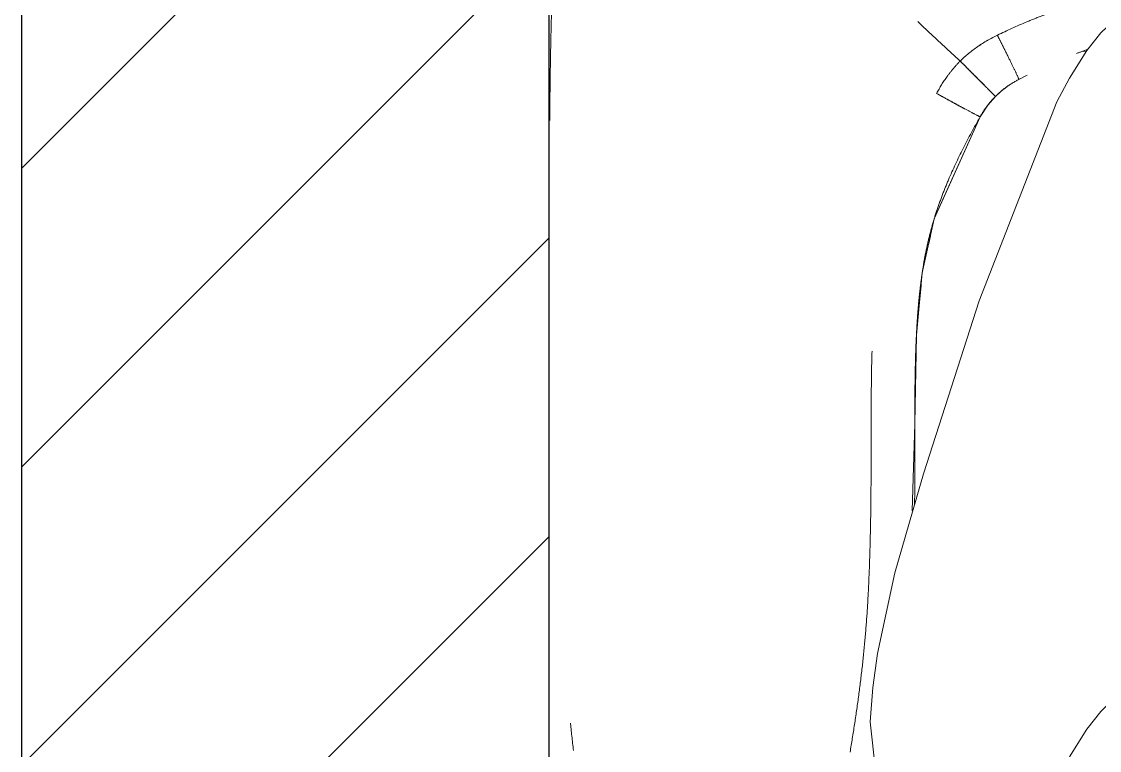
# Model space of a CAD drawing. Header units: millimetres. Extents: x 1680 to 166026, y 35966 to 91121.
# Drawn here: x 96509 to 97326, y 56164 to 56717 of the extents above; entities that cross this region are included whole.
import ezdxf

# ---------------------------------------------------------------- set-up
doc = ezdxf.new("R2010")
doc.units = ezdxf.units.MM
doc.linetypes.add('IMPORT-ACAD_ISO03W100', pattern=[762, 304.8, -457.2])
for name, color, linetype, lineweight in [('A-GENM', 13, 'Continuous', 18), ('A-WALL', 255, 'Continuous', 18), ('A-WALL-PATT', 111, 'Continuous', 50), ('G-IMPT', 8, 'Continuous', 18)]:
    doc.layers.add(name, color=color, linetype=linetype, lineweight=lineweight)

# ---------------------------------------------------------------- blocks, each defined once
blk = doc.blocks.new('Furniture_Sofas-Armchairs_Fritz-Hansen_Alphabet-SofaT-Series-PL300-3 - Default-V23-mebel yerləşmə planı')
at = {"layer": 'A-GENM', "color": 253, "linetype": 'IMPORT-ACAD_ISO03W100'}
for points, knots in [([(-1207.09, -700.26), (-1210.74, -692.87), (-1215.84, -681.68), (-1221.85, -666.5), (-1225.94, -654.95), (-1229.68, -643.32), (-1233.08, -631.59), (-1236.01, -619.69), (-1238.43, -607.55), (-1240.38, -595.35), (-1242, -583.23), (-1243.32, -571.09), (-1244.38, -558.81), (-1245.18, -546.48), (-1245.75, -534.22), (-1246.16, -521.97), (-1246.47, -509.66), (-1246.68, -497.35), (-1246.77, -485.1), (-1246.8, -472.86), (-1246.84, -456.47), (-1246.83, -435.96), (-1246.87, -411.36), (-1247.05, -386.8), (-1247.5, -362.3), (-1248.28, -337.68), (-1249.59, -313.22), (-1251.62, -288.72), (-1254.29, -264.36), (-1257.65, -240.23), (-1260.21, -223.99), (-1261.56, -215.81)], [0, 0, 0, 0, 0.05, 0.075, 0.1, 0.125, 0.15, 0.175, 0.2, 0.225, 0.25, 0.275, 0.3, 0.325, 0.35, 0.375, 0.4, 0.425, 0.45, 0.475, 0.5, 0.55, 0.6, 0.65, 0.7, 0.75, 0.8, 0.85, 0.9, 0.95, 1, 1, 1, 1]), ([(-1207.09, -700.26), (-1205.11, -699.26), (-1201.18, -697.27), (-1193.61, -693.47), (-1185.09, -689.24), (-1176.35, -685.03), (-1173.66, -683.87), (-1173.6, -683.98)], [0, 0, 0, 0, 0.1111111, 0.2222222, 0.4444444, 0.6666667, 0.9963274, 0.9963274, 0.9963274, 0.9963274]), ([(-1160.71, -701.71), (-1162.01, -700.41), (-1164.5, -697.72), (-1169.05, -691.95), (-1171.94, -687.25), (-1173.6, -683.98)], [0, 0, 0, 0, 0.25, 0.5, 1, 1, 1, 1]), ([(-1187.55, -728.49), (-1191.56, -724.36), (-1196.99, -717.74), (-1203.24, -707.89), (-1205.88, -702.83), (-1207.09, -700.26)], [0.0007048, 0.0007048, 0.0007048, 0.0007048, 0.5, 0.75, 1, 1, 1, 1]), ([(-1160.71, -701.71), (-1160.72, -701.7), (-1162.15, -703.13), (-1169.93, -710.89), (-1180.36, -721.32), (-1187.51, -728.47)], [0.0037765, 0.0037765, 0.0037765, 0.0037765, 0.25, 0.5, 1, 1, 1, 1]), ([(-1162.98, -746.34), (-1161.9, -744.39), (-1159.75, -740.52), (-1156.67, -734.93), (-1153.82, -729.71), (-1150.42, -723.42), (-1146.52, -716.04), (-1145.26, -713.37), (-1145.37, -713.31)], [0, 0, 0, 0, 0.1111111, 0.2222222, 0.3333333, 0.4444444, 0.6666667, 0.9963052, 0.9963052, 0.9963052, 0.9963052]), ([(-1145.37, -713.3), (-1137.26, -717.84), (-1121.27, -726.49), (-1101.49, -735.82), (-1085.62, -742.22), (-1073.65, -746.47), (-1061.66, -750.12), (-1051.56, -752.67), (-1043.24, -754.45), (-1036.92, -755.66), (-1030.6, -756.72), (-1024.23, -757.67), (-1018.26, -758.46), (-1013.52, -759.01), (-1009.59, -759.43), (-1006.49, -759.74), (-1003.22, -760.04), (-999.61, -760.36), (-995.97, -760.64), (-992.53, -760.89), (-989.03, -761.13), (-984.07, -761.43), (-978.33, -761.73), (-971.11, -762.04), (-964.7, -762.26), (-957.39, -762.46), (-946.81, -762.68), (-934.86, -762.81), (-921.62, -762.87), (-911.07, -762.88), (-901.77, -762.88), (-894.03, -762.88), (-888.13, -762.88), (-881.91, -762.88), (-872.98, -762.9), (-862.77, -762.93), (-854.59, -762.98), (-851.43, -763.01)], [0, 0, 0, 0, 0.0909091, 0.1818182, 0.2272727, 0.2727273, 0.3181818, 0.3636364, 0.3863636, 0.4090909, 0.4318182, 0.4545455, 0.4772727, 0.5, 0.5113636, 0.5227273, 0.5340909, 0.5454545, 0.5568182, 0.5681818, 0.5795455, 0.5909091, 0.6136364, 0.625, 0.6363636, 0.6477273, 0.6590909, 0.6818182, 0.6931818, 0.7045455, 0.7159091, 0.7215909, 0.7272727, 0.7329545, 0.7386364, 0.75, 0.7570362, 0.7570362, 0.7570362, 0.7570362]), ([(-1217.44, -760.69), (-1212.44, -755.32), (-1202.41, -744.53), (-1192.47, -733.82), (-1187.53, -728.5)], [0.8889343, 0.8889343, 0.8889343, 0.8889343, 0.9444444, 1, 1, 1, 1]), ([(-1162.98, -746.34), (-1167.46, -743.95), (-1173.97, -739.97), (-1181.93, -733.66), (-1185.69, -730.26), (-1187.52, -728.49)], [0, 0, 0, 0, 0.5, 0.75, 1, 1, 1, 1]), ([(-663.71, -811.95), (-670.73, -810.79), (-684.7, -808.54), (-705.53, -805.5), (-726.56, -802.87), (-747.64, -800.67), (-768.7, -799.02), (-789.91, -797.83), (-811.06, -797), (-839.33, -796.3), (-874.58, -795.93), (-910, -795.99), (-938.21, -795.87), (-959.4, -795.58), (-980.58, -794.92), (-1001.77, -793.75), (-1019.37, -792.15), (-1033.36, -790.45), (-1047.39, -788.42), (-1064.76, -785.05), (-1081.77, -780.59), (-1095.27, -776.39), (-1108.61, -771.67), (-1124.97, -765.01), (-1144.13, -756.18), (-1156.71, -749.69), (-1162.98, -746.34)], [0, 0, 0, 0, 0.041667, 0.083333, 0.125, 0.166667, 0.208333, 0.25, 0.291667, 0.333333, 0.416667, 0.5, 0.541667, 0.583333, 0.625, 0.666667, 0.708333, 0.729167, 0.75, 0.791667, 0.833333, 0.854167, 0.875, 0.916667, 0.958333, 1, 1, 1, 1]), ([(-1446.5, -1021.37), (-1439.27, -1022.18), (-1424.97, -1023.77), (-1407.46, -1025.67), (-1393.67, -1027.11), (-1383.44, -1028.15), (-1374.99, -1028.98), (-1368.3, -1029.62), (-1363.28, -1030.1), (-1358.41, -1030.54), (-1352.3, -1031.1), (-1345.13, -1031.73), (-1336.92, -1032.42), (-1328.67, -1033.06), (-1320, -1033.7), (-1310.48, -1034.34), (-1299.72, -1035.01), (-1289.31, -1035.62), (-1280.04, -1036.11), (-1270.35, -1036.59), (-1252.24, -1037.39), (-1229.25, -1038.16), (-1204.62, -1038.76), (-1185.48, -1039.12), (-1169.13, -1039.35), (-1155.88, -1039.5), (-1145.93, -1039.59), (-1135.76, -1039.67), (-1121.65, -1039.77), (-1103.25, -1039.85), (-1080.31, -1039.9), (-1056.94, -1039.92), (-1033.55, -1039.9), (-1010.56, -1039.86), (-992.09, -1039.79), (-977.92, -1039.69), (-967.71, -1039.61), (-957.71, -1039.5), (-944.39, -1039.35), (-927.95, -1039.11), (-908.7, -1038.75), (-883.93, -1038.18), (-860.8, -1037.48), (-840.02, -1036.67), (-825.65, -1036.03), (-813.07, -1035.37), (-802.23, -1034.73), (-792.62, -1034.09), (-783.85, -1033.43), (-775.5, -1032.76), (-767.18, -1032.03), (-759.93, -1031.38), (-753.76, -1030.81), (-748.86, -1030.36), (-743.8, -1029.89), (-737.07, -1029.25), (-728.57, -1028.42), (-718.27, -1027.39), (-704.4, -1025.95), (-686.78, -1024.05), (-672.38, -1022.44), (-665.1, -1021.62)], [0, 0, 0, 0, 0.035714, 0.071429, 0.089286, 0.107143, 0.125, 0.133929, 0.142857, 0.151786, 0.160714, 0.178571, 0.196429, 0.214286, 0.232143, 0.25, 0.267857, 0.285714, 0.294643, 0.303571, 0.321429, 0.357143, 0.375, 0.392857, 0.410714, 0.419643, 0.428571, 0.4375, 0.446429, 0.464286, 0.482143, 0.5, 0.517857, 0.535714, 0.553571, 0.5625, 0.571429, 0.580357, 0.589286, 0.607143, 0.625, 0.642857, 0.678571, 0.696429, 0.714286, 0.732143, 0.75, 0.767857, 0.785714, 0.803571, 0.821429, 0.839286, 0.848214, 0.857143, 0.866071, 0.875, 0.892857, 0.910714, 0.928571, 0.964286, 1, 1, 1, 1])]:
    blk.add_open_spline(points, degree=3, knots=knots, dxfattribs=at)
for points in [[(-1196.09, -632.39), (-1195.2, -635.01), (-1194.26, -637.61), (-1193.3, -640.19)], [(-1173.6, -683.98), (-1173.6, -683.98), (-1173.6, -683.98), (-1173.6, -683.98)], [(-1173.6, -683.98), (-1171.96, -687.2), (-1168.13, -693.45), (-1163.33, -699.1), (-1160.71, -701.71)], [(-1207.09, -700.26), (-1204.63, -705.47), (-1198.84, -715.46), (-1191.52, -724.36), (-1187.51, -728.48)], [(-1162.74, -703.72), (-1161.43, -702.41), (-1160.74, -701.73), (-1160.71, -701.71)], [(-1145.37, -713.3), (-1148.18, -711.74), (-1153.58, -708.21), (-1158.44, -703.98), (-1160.71, -701.71)], [(-1160.71, -701.71), (-1158.42, -704), (-1153.52, -708.25), (-1148.14, -711.76), (-1145.37, -713.3)], [(-1177.16, -718.12), (-1173.91, -714.88), (-1170.54, -711.5), (-1168.49, -709.46)], [(-1168.49, -709.45), (-1166.03, -707), (-1164.75, -705.73), (-1163.76, -704.74)], [(-1187.51, -728.48), (-1183.94, -724.9), (-1180.41, -721.38), (-1177.16, -718.13)], [(-1145.37, -713.31), (-1145.37, -713.3), (-1145.37, -713.3), (-1145.37, -713.3)]]:
    blk.add_open_spline(points, degree=3, dxfattribs=at)
at = {"layer": 'G-IMPT'}
for p, q in [((-1194.95, -632.6), (-1194.68, -634.91)), ((-1176.76, -677.71), (-1173.6, -683.98)), ((-1173.6, -683.98), (-1170.94, -688.74)), ((-1164.4, -697.73), (-1160.71, -701.71)), ((-1157.19, -704.81), (-1154.5, -707.18)), ((-1153.87, -707.69), (-1145.37, -713.3)), ((-1145.37, -713.31), (-1074.34, -745.44)), ((-1054.86, -751.04), (-1048.37, -752.5)), ((-1017.23, -758.12), (-1002.35, -759.54)), ((-969.36, -761.8), (-933.07, -762.51))]:
    blk.add_line(p, q, dxfattribs=at)
at = {"layer": 'G-IMPT', "flags": 128}
for points in [[(-1174.47, -645.6), (-1195.54, -632.46), (-1208.86, -621.96), (-1217.86, -612.49), (-1220.63, -608.6), (-1222.71, -604.95), (-1225.27, -597.89), (-1226.19, -590.67), (-1225.65, -582.86), (-1220.76, -564.51), (-1217.38, -554.41), (-1214.7, -547.72), (-1212.32, -542.84), (-1209.86, -538.65), (-1207.22, -534.83), (-1201.74, -528.29), (-1198.07, -524.41), (-1191.42, -515.3)], [(-660.24, -645.6), (-681.3, -632.46), (-694.62, -621.96), (-703.62, -612.49), (-706.4, -608.6), (-708.47, -604.95), (-711.03, -597.89), (-711.95, -590.67), (-711.41, -582.86), (-706.53, -564.51), (-703.15, -554.41), (-700.47, -547.72), (-698.08, -542.84), (-695.63, -538.65), (-692.99, -534.83), (-687.51, -528.29), (-683.84, -524.41), (-677.18, -515.3)], [(-712.84, -794.8), (-738.67, -791.09), (-799.79, -777.98), (-874.81, -756.4), (-1005.81, -714.15), (-1156.5, -655.16), (-1174.47, -645.6)], [(-1160.71, -701.71), (-1154.05, -707.57), (-1145.37, -713.31)], [(-712.84, -794.8), (-686.73, -796.72), (-650.14, -792.61), (-642.26, -788.79), (-636.6, -784.15), (-632.08, -778.4), (-628.27, -771.15), (-621.4, -751.27), (-619.31, -743.38), (-618.37, -738.07), (-617.95, -733.42), (-617.93, -729.07), (-618.88, -721.06), (-620.95, -712.9), (-622.71, -707.44), (-623.79, -703.39), (-623.97, -700.42), (-623.97, -700.41)], [(-1145.37, -713.31), (-1068.06, -748.13), (-1027.11, -757.23), (-979.8, -761.64), (-912.67, -762.88), (-846.69, -764.88)]]:
    blk.add_lwpolyline(points, dxfattribs=at)

msp = doc.modelspace()

# ---------------------------------------------------------------- hatches: boundary and pattern name
at = {"layer": 'A-WALL-PATT', "lineweight": 18}
h = msp.add_hatch(dxfattribs=at)
h.set_pattern_fill('FP_1', color=256, style=0, pattern_type=2)
h.set_pattern_definition([(45, (69924.02, 59888.87), (-113.1371, 113.1371), [])])
h.paths.add_polyline_path([(96908.55, 45899.06), (96908.55, 48649.06), (96508.55, 48649.06), (96508.55, 45899.06)], flags=0)
h.paths.add_polyline_path([(96508.55, 50249.06), (96908.55, 50249.06), (96908.55, 53129.06), (96508.55, 53129.06), (96508.55, 50301.15)], flags=0)
h.paths.add_polyline_path([(96678.54, 54729.06), (96908.55, 54729.06), (96908.55, 57609.06), (96508.55, 57609.06), (96508.55, 54729.06), (96625.67, 54729.06)], flags=0)
h.paths.add_polyline_path([(96608.55, 59209.06), (96908.55, 59209.06), (96908.55, 63539.06), (96508.55, 63539.06), (96508.55, 59209.06)], flags=0)
h.paths.add_polyline_path([(96608.55, 65139.06), (96908.55, 65139.06), (96908.55, 66299.06), (96508.55, 66299.06), (96508.55, 65139.06)], flags=0)

# ---------------------------------------------------------------- linework, layer by layer
at = {"layer": 'A-WALL', "lineweight": 30}
for p, q in [((96508.55, 57609.06), (96508.55, 54729.06)), ((96908.55, 54729.06), (96908.55, 57039.06))]:
    msp.add_line(p, q, dxfattribs=at)

# ---------------------------------------------------------------- block references
at = {"layer": 'A-GENM', "color": 253, "linetype": 'IMPORT-ACAD_ISO03W100', "rotation": 270.0000000000002}
msp.add_blockref('Furniture_Sofas-Armchairs_Fritz-Hansen_Alphabet-SofaT-Series-PL300-3 - Default-V23-mebel yerləşmə planı', (97948.55, 55499.06), dxfattribs=at)

doc.saveas('drawing.dxf')
